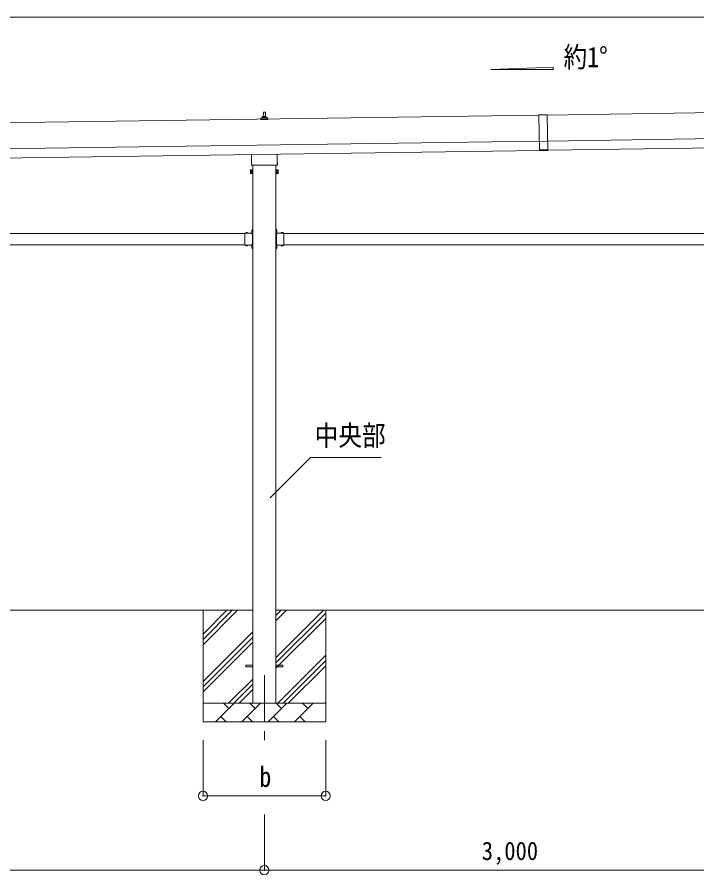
# Model space of a CAD drawing. Units: millimetres, scale not verified. Extents: x -13976 to 14131, y -9754 to 9646.
# Drawn here: x 2171 to 5828, y 1978 to 6595 of the extents above; entities that cross this region are included whole.
import ezdxf
from ezdxf.enums import TextEntityAlignment as Align

# ---------------------------------------------------------------- set-up
doc = ezdxf.new("R2010")
doc.units = ezdxf.units.MM
doc.header["$LTSCALE"] = 50
doc.header["$PDMODE"] = 32
doc.header["$PDSIZE"] = 50
doc.linetypes.add('CHAIN1', pattern=[8, 5, -1, 1, -1])
doc.linetypes.add('USER7', pattern=[2, 1, -1])
for name, color, linetype, lineweight in [('0-2_建具', 4, 'Continuous', 9), ('0-4_設備', 7, 'Continuous', 9), ('0-6_手摺', 5, 'Continuous', 5), ('0-7_ハッチ', 6, 'Continuous', 9)]:
    doc.layers.add(name, color=color, linetype=linetype, lineweight=lineweight)
doc.styles.add('ＭＳ ゴシック', font='')
doc.styles.get('ＭＳ ゴシック').set_extended_font_data('MS Gothic')

msp = doc.modelspace()

# ---------------------------------------------------------------- linework, layer by layer
at = {"layer": '0-2_建具'}
for p, q in [((10388.17, 6144.7), (5023.21, 6068.06)), ((4978.22, 6067.42), (-386.74, 5990.77)), ((3482.53, 6043.66), (3482.53, 6051.37)), ((3482.91, 6052.16), (3518.64, 6052.16)), ((3483.29, 6052.34), (3490.01, 6053.97)), ((3490.39, 6054.16), (3511.16, 6054.16)), ((3490.78, 6054.94), (3490.78, 6059.16)), ((3491.78, 6059.16), (3509.78, 6059.16)), ((3494.78, 6059.16), (3495.5, 6082.68)), ((3496.5, 6083.66), (3505.05, 6083.66)), ((3506.05, 6082.68), (3506.78, 6059.16)), ((3510.78, 6054.94), (3510.78, 6059.16)), ((3518.26, 6052.34), (3511.54, 6053.97)), ((3519.03, 6043.66), (3519.03, 6051.37)), ((4978.2, 6068.42), (4980.95, 5875.94)), ((3519.03, 6043.66), (3482.53, 6043.66)), ((5025.21, 5928.07), (10390.17, 6004.71)), ((-384.74, 5850.79), (4980.22, 5927.43)), ((5025.23, 5927.07), (4980.23, 5926.43)), ((5025.93, 5878.08), (10390.88, 5954.72)), ((-384.02, 5800.79), (4980.93, 5877.44)), ((5025.88, 5881.58), (4980.88, 5880.93)), ((5025.95, 5876.58), (4980.95, 5875.94)), ((3432.48, 5809.67), (3432.48, 5855.31)), ((3569.08, 5857.27), (3569.08, 5809.67)), ((3426.78, 5771.39), (3427.53, 5772.71)), ((3426.78, 5771.39), (3426.78, 5754.39)), ((3430.78, 5800.89), (3430.78, 5806.39)), ((3568.71, 5797.39), (3432.84, 5797.39)), ((3438.28, 5797.39), (3438.28, 2902.04)), ((3563.28, 2902.04), (3563.28, 5797.39)), ((3570.78, 5806.39), (3570.78, 5800.89)), ((3574.78, 5771.39), (3574.02, 5772.71)), ((3574.78, 5771.39), (3574.78, 5754.39)), ((3426.78, 5754.39), (3427.53, 5753.08)), ((3433.78, 5767.8), (3427.53, 5767.8)), ((3433.78, 5757.99), (3427.53, 5757.99)), ((3433.78, 5753.08), (3427.53, 5753.08)), ((3436.28, 5753.69), (3433.78, 5753.69)), ((3565.28, 5753.69), (3567.78, 5753.69)), ((3567.78, 5767.8), (3574.02, 5767.8)), ((3567.78, 5757.99), (3574.02, 5757.99)), ((3567.78, 5753.08), (3574.02, 5753.08)), ((3574.78, 5754.39), (3574.02, 5753.08)), ((3435.77, 5448.94), (3436.28, 5448.94)), ((3436.28, 5453.04), (3438.28, 5453.04)), ((3436.28, 5453.04), (3436.28, 5433.04)), ((3436.28, 5448.94), (3436.28, 5437.14)), ((3438.28, 5453.04), (3438.28, 5433.04)), ((3565.28, 5453.04), (3563.28, 5453.04)), ((3563.28, 5453.04), (3563.28, 5433.04)), ((3565.28, 5453.04), (3565.28, 5433.04)), ((3565.78, 5448.94), (3565.28, 5448.94)), ((3565.28, 5448.94), (3565.28, 5437.14)), ((605.28, 5430.04), (3396.28, 5430.04)), ((3396.28, 5433.04), (3396.28, 5367.04)), ((3396.28, 5433.04), (3436.28, 5433.04)), ((3399.38, 5433.55), (3399.38, 5433.04)), ((3399.38, 5433.04), (3411.18, 5433.04)), ((3438.28, 5446.04), (3436.28, 5446.04)), ((3438.28, 5440.04), (3436.28, 5440.04)), ((3436.28, 5429.04), (3436.28, 5371.04)), ((3563.28, 5446.04), (3565.28, 5446.04)), ((3563.28, 5440.04), (3565.28, 5440.04)), ((3605.28, 5433.04), (3565.28, 5433.04)), ((3565.28, 5429.04), (3565.28, 5371.04)), ((3602.18, 5433.04), (3590.38, 5433.04)), ((3602.18, 5433.55), (3602.18, 5433.04)), ((3605.28, 5433.04), (3605.28, 5367.04)), ((3605.28, 5430.04), (6396.28, 5430.04)), ((605.28, 5370.04), (3396.28, 5370.04)), ((3396.28, 5367.04), (3436.28, 5367.04)), ((3399.38, 5366.53), (3399.38, 5367.04)), ((3399.38, 5367.04), (3411.18, 5367.04)), ((3432.28, 5370.04), (3437.78, 5370.04)), ((3436.28, 5369.04), (3432.28, 5369.04)), ((3435.77, 5362.94), (3436.28, 5362.94)), ((3436.28, 5367.04), (3436.28, 5347.04)), ((3436.28, 5362.94), (3436.28, 5351.14)), ((3438.28, 5360.04), (3436.28, 5360.04)), ((3438.28, 5367.04), (3438.28, 5347.04)), ((3563.28, 5367.04), (3563.28, 5347.04)), ((3563.28, 5360.04), (3565.28, 5360.04)), ((3569.28, 5370.04), (3563.78, 5370.04)), ((3565.28, 5369.04), (3569.28, 5369.04)), ((3565.28, 5367.04), (3565.28, 5347.04)), ((3605.28, 5367.04), (3565.28, 5367.04)), ((3565.78, 5362.94), (3565.28, 5362.94)), ((3565.28, 5362.94), (3565.28, 5351.14)), ((3602.18, 5367.04), (3590.38, 5367.04)), ((3602.18, 5366.53), (3602.18, 5367.04)), ((3605.28, 5370.04), (6396.28, 5370.04)), ((3438.28, 5354.04), (3436.28, 5354.04)), ((3436.28, 5347.04), (3438.28, 5347.04)), ((3563.28, 5354.04), (3565.28, 5354.04)), ((3565.28, 5347.04), (3563.28, 5347.04)), ((3400.78, 3106.54), (3438.28, 3106.54)), ((3400.78, 3097.54), (3400.78, 3106.54)), ((3400.78, 3097.54), (3438.28, 3097.54)), ((3563.28, 3106.54), (3600.78, 3106.54)), ((3563.28, 3097.54), (3600.78, 3097.54)), ((3600.78, 3097.54), (3600.78, 3106.54))]:
    msp.add_line(p, q, dxfattribs=at)
at = {"layer": '0-2_建具', "color": 7, "linetype": 'CHAIN1'}
msp.add_line((3500.78, 3052.04), (3500.78, 2703.04), dxfattribs=at)
at = {"layer": '0-2_建具'}
for points in [[(4978.2, 6068.42), (5023.2, 6069.06), (5025.95, 5876.58)], [(3433.78, 5753.08), (3433.78, 5772.71), (3427.53, 5772.71)], [(3433.78, 5753.69), (3433.78, 5772.09), (3436.28, 5772.09)], [(3567.78, 5753.69), (3567.78, 5772.09), (3565.28, 5772.09)], [(3567.78, 5753.08), (3567.78, 5772.71), (3574.02, 5772.71)], [(3435.77, 5448.94), (3435.77, 5437.14), (3436.28, 5437.14)], [(3565.78, 5448.94), (3565.78, 5437.14), (3565.28, 5437.14)], [(3399.38, 5433.55), (3411.18, 5433.55), (3411.18, 5433.04)], [(3436.28, 5429.04), (3432.28, 5429.04), (3432.28, 5431.04), (3436.28, 5431.04)], [(3432.28, 5430.04), (3437.78, 5430.04), (3437.78, 5370.04)], [(3569.28, 5430.04), (3563.78, 5430.04), (3563.78, 5370.04)], [(3565.28, 5429.04), (3569.28, 5429.04), (3569.28, 5431.04), (3565.28, 5431.04)], [(3602.18, 5433.55), (3590.38, 5433.55), (3590.38, 5433.04)], [(3399.38, 5366.53), (3411.18, 5366.53), (3411.18, 5367.04)], [(3436.28, 5371.04), (3432.28, 5371.04), (3432.28, 5369.04)], [(3435.77, 5362.94), (3435.77, 5351.14), (3436.28, 5351.14)], [(3565.28, 5371.04), (3569.28, 5371.04), (3569.28, 5369.04)], [(3565.78, 5362.94), (3565.78, 5351.14), (3565.28, 5351.14)], [(3602.18, 5366.53), (3590.38, 5366.53), (3590.38, 5367.04)]]:
    msp.add_lwpolyline(points, dxfattribs=at)
for points in [[(3436.28, 5752.39), (3436.28, 5773.39), (3438.28, 5773.39), (3438.28, 5752.39)], [(3565.28, 5752.39), (3565.28, 5773.39), (3563.28, 5773.39), (3563.28, 5752.39)]]:
    msp.add_lwpolyline(points, close=True, dxfattribs=at)
at = {"layer": '0-2_建具', "linetype": 'USER7'}
for points in [[(3402.78, 5435.65), (3404.13, 5432.87), (3405.28, 5432.26)], [(3407.78, 5435.65), (3406.42, 5432.87), (3405.28, 5432.26)], [(3433.66, 5445.54), (3436.44, 5444.18), (3437.05, 5443.04)], [(3433.66, 5440.54), (3436.44, 5441.89), (3437.05, 5443.04)], [(3567.89, 5445.54), (3565.11, 5444.18), (3564.5, 5443.04)], [(3567.89, 5440.54), (3565.11, 5441.89), (3564.5, 5443.04)], [(3593.78, 5435.65), (3595.13, 5432.87), (3596.28, 5432.26)], [(3598.78, 5435.65), (3597.42, 5432.87), (3596.28, 5432.26)], [(3402.78, 5364.43), (3404.13, 5367.21), (3405.28, 5367.81)], [(3407.78, 5364.43), (3406.42, 5367.21), (3405.28, 5367.81)], [(3433.66, 5359.54), (3436.44, 5358.18), (3437.05, 5357.04)], [(3433.66, 5354.54), (3436.44, 5355.89), (3437.05, 5357.04)], [(3567.89, 5359.54), (3565.11, 5358.18), (3564.5, 5357.04)], [(3567.89, 5354.54), (3565.11, 5355.89), (3564.5, 5357.04)], [(3593.78, 5364.43), (3595.13, 5367.21), (3596.28, 5367.81)], [(3598.78, 5364.43), (3597.42, 5367.21), (3596.28, 5367.81)]]:
    msp.add_lwpolyline(points, dxfattribs=at)
at = {"layer": '0-2_建具'}
for centre, radius, start, end in [((3483.53, 6051.37), 1, 103.62699, 180), ((3489.78, 6054.94), 1, 283.62699, 0), ((3494.86, 6058.52), 4.13, 90, 171.17633), ((3491.78, 6058.16), 1, 90, 180), ((3496.5, 6082.66), 1, 90, 178.60509), ((3504.11, 6059.16), 4.83, 133.60282, 180), ((3497.44, 6059.16), 4.83, 0, 46.39718), ((3505.05, 6082.66), 1, 1.39491, 90), ((3506.69, 6058.52), 4.13, 8.82367, 90), ((3509.78, 6058.16), 1, 0, 90), ((3511.78, 6054.94), 1, 180, 256.37301), ((3518.03, 6051.37), 1, 0, 76.37301), ((3431.12, 5770.26), 4.34, 145.61575, 214.38425), ((3434.78, 5806.39), 4, 125.09963, 180), ((3434.78, 5800.89), 4, 180, 194.47751), ((3434.78, 5800.89), 4, 194.47751, 241.04498), ((3566.78, 5800.89), 4, 298.95502, 345.52249), ((3566.78, 5806.39), 4, 0, 54.90037), ((3566.78, 5800.89), 4, 345.52249, 0), ((3570.43, 5770.26), 4.34, 325.61575, 34.38425), ((3443.02, 5762.89), 16.24, 162.41205, 197.58795), ((3431.12, 5755.53), 4.34, 145.61575, 214.38425), ((3558.53, 5762.89), 16.24, 342.41205, 17.58795), ((3570.43, 5755.53), 4.34, 325.61575, 34.38425), ((3441.51, 5443.04), 8.23, 134.2189, 225.7811), ((3560.04, 5443.04), 8.23, 314.2189, 45.7811), ((3405.28, 5427.81), 8.23, 44.2189, 135.7811), ((3436.28, 5433.04), 2, 270, 0), ((3565.28, 5433.04), 2, 180, 270), ((3596.28, 5427.81), 8.23, 44.2189, 135.7811), ((3405.28, 5372.27), 8.23, 224.2189, 315.7811), ((3441.51, 5357.04), 8.23, 134.2189, 225.7811), ((3436.28, 5367.04), 2, 0, 90), ((3565.28, 5367.04), 2, 90, 180), ((3560.04, 5357.04), 8.23, 314.2189, 45.7811), ((3596.28, 5372.27), 8.23, 224.2189, 315.7811)]:
    msp.add_arc(centre, radius, start, end, dxfattribs=at)
at = {"layer": '0-4_設備', "color": 4}
msp.add_lwpolyline([(4719.04, 6312.61), (5055.04, 6325.03), (5055.04, 6312.61)], close=True, dxfattribs=at)
at = {"layer": '0-6_手摺', "color": 6, "lineweight": 9}
for p, q in [((-417.82, 6594.98), (10421.18, 6594.98)), ((3170.78, 2403.04), (3170.78, 2703.04)), ((3830.78, 2403.04), (3830.78, 2703.04)), ((3170.78, 2403.04), (3830.78, 2403.04)), ((3500.78, 2003.04), (3500.78, 2303.04))]:
    msp.add_line(p, q, dxfattribs=at)
at = {"layer": '0-6_手摺', "color": 7, "lineweight": 9}
for p, q in [((3438.28, 3402.04), (563.28, 3402.04)), ((3170.78, 3402.04), (3170.78, 2802.04)), ((3170.78, 3216.99), (3355.83, 3402.04)), ((3170.78, 3245.27), (3327.54, 3402.04)), ((3170.78, 3273.56), (3299.26, 3402.04)), ((6438.28, 3402.04), (3563.28, 3402.04)), ((3563.28, 3146.94), (3818.37, 3402.04)), ((3563.28, 3344.93), (3620.38, 3402.04)), ((3563.28, 3373.21), (3592.1, 3402.04)), ((3563.28, 3118.65), (3830.78, 3386.15)), ((3830.78, 3402.04), (3830.78, 2802.04)), ((3563.28, 3090.37), (3830.78, 3357.87)), ((3170.78, 3019), (3438.28, 3286.5)), ((3170.78, 2990.71), (3438.28, 3258.21)), ((3170.78, 2962.43), (3438.28, 3229.93)), ((3572.93, 2902.04), (3830.78, 3159.88)), ((3601.22, 2902.04), (3830.78, 3131.6)), ((3629.5, 2902.04), (3830.78, 3103.31)), ((3308.37, 2902.04), (3438.28, 3031.94)), ((3336.66, 2902.04), (3438.28, 3003.65)), ((3364.94, 2902.04), (3438.28, 2975.37)), ((3170.78, 2902.04), (3830.78, 2902.04)), ((3238.64, 2802.04), (3338.64, 2902.04)), ((3310.09, 2873.48), (3281.54, 2902.04)), ((3380.06, 2802.04), (3480.06, 2902.04)), ((3451.51, 2873.48), (3422.96, 2902.04)), ((3521.49, 2802.04), (3621.49, 2902.04)), ((3592.93, 2873.48), (3564.38, 2902.04)), ((3662.91, 2802.04), (3762.91, 2902.04)), ((3734.35, 2873.48), (3705.8, 2902.04)), ((3827.49, 2902.04), (3830.78, 2905.32)), ((3267.2, 2830.59), (3295.75, 2802.04)), ((3408.62, 2830.59), (3437.17, 2802.04)), ((3550.04, 2830.59), (3578.59, 2802.04)), ((3691.46, 2830.59), (3720.01, 2802.04)), ((3830.78, 2802.04), (3170.78, 2802.04))]:
    msp.add_line(p, q, dxfattribs=at)
at = {"layer": '0-6_手摺', "color": 6, "lineweight": 9}
msp.add_lwpolyline([(500.78, 2003.04), (3500.78, 2003.04), (6500.78, 2003.04), (9500.78, 2003.04), (10421.18, 2003.04)], dxfattribs=at)
at = {"layer": '0-6_手摺', "color": 6}
for p in [(3170.78, 2403.04), (3830.78, 2403.04), (3500.78, 2003.04)]:
    msp.add_point(p, dxfattribs=at)
at = {"layer": '0-7_ハッチ'}
for p, q in [((3748.41, 4224.11), (3532.4, 4008.11)), ((4129.72, 4224.11), (3748.41, 4224.11))]:
    msp.add_line(p, q, dxfattribs=at)

# ---------------------------------------------------------------- texts
at = {"layer": '0-4_設備', "style": 'ＭＳ ゴシック', "width": 0.85}
msp.add_text('約1°', height=110, dxfattribs=at).set_placement((5110.72, 6292.39), align=Align.BOTTOM_LEFT)
at = {"layer": '0-6_手摺', "color": 7, "style": 'ＭＳ ゴシック'}
for s, height, width, p in [('b', 110, 0.85, (3474.53, 2418.04)), ('3,000', 98.97, 0.9, (4670.78, 2027.94))]:
    msp.add_text(s, height=height, dxfattribs=dict(at, width=width)).set_placement(p, align=Align.BOTTOM_LEFT)
at = {"layer": '0-7_ハッチ', "color": 7, "style": 'ＭＳ ゴシック', "width": 0.85}
msp.add_text('中央部', height=110, dxfattribs=at).set_placement((3771.04, 4255.46), align=Align.BOTTOM_LEFT)

doc.saveas('drawing.dxf')
